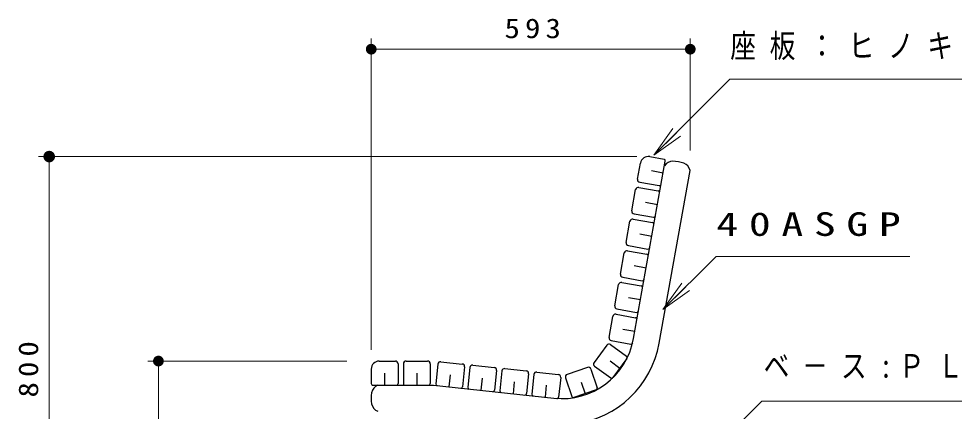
# Model space of a CAD drawing. Units: millimetres on the paper, scale 1:20. Extents: x -365 to 0, y 0 to 257.
# Drawn here: x -144.3 to -57.1, y 121.1 to 157.6 of the extents above; entities that cross this region are included whole.
import ezdxf

# ---------------------------------------------------------------- set-up
doc = ezdxf.new("R2010")
doc.units = ezdxf.units.MM
doc.layers.add('LY_1', color=3, linetype='Continuous', lineweight=25)
doc.styles.add('ＭＳ ゴシック', font='')
doc.styles.get('ＭＳ ゴシック').set_extended_font_data('MS Gothic')

# ---------------------------------------------------------------- blocks, each defined once
blk = doc.blocks.new('filled_dot')
at = {"color": 0, "linetype": 'Continuous', "lineweight": -2, "const_width": 1.25}
blk.add_lwpolyline([(-0.625, 0, 1), (0.625, 0, 1)], format="xyb", close=True, dxfattribs=at)

msp = doc.modelspace()

# ---------------------------------------------------------------- linework, layer by layer
at = {"layer": 'LY_1', "color": 7, "lineweight": 13}
for p, q in [((-111.432, 126.788), (-111.432, 155.799)), ((-81.708, 145.362), (-81.708, 155.799)), ((-111.432, 154.799), (-81.708, 154.799)), ((-85.099, 144.927), (-83.331, 147.402)), ((-85.099, 144.927), (-82.977, 147.048)), ((-82.624, 146.695), (-85.099, 144.927)), ((-86.701, 144.795), (-142.432, 144.795)), ((-141.432, 104.795), (-141.432, 144.795)), ((-84.252, 130.538), (-82.484, 133.013)), ((-84.252, 130.538), (-82.131, 132.659)), ((-81.777, 132.306), (-84.252, 130.538)), ((-113.699, 125.745), (-132.259, 125.745)), ((-131.259, 104.795), (-131.259, 125.745))]:
    msp.add_line(p, q, dxfattribs=at)
at = {"layer": 'LY_1'}
for p, q in [((-85.485, 144.787), (-84.157, 144.549)), ((-87.002, 127.832), (-84.035, 144.375)), ((-86.621, 142.705), (-86.356, 144.182)), ((-85.337, 143.491), (-84.23, 143.292)), ((-84.61, 127.403), (-81.724, 143.499)), ((-86.419, 142.415), (-84.598, 142.088)), ((-87.15, 139.752), (-86.797, 141.721)), ((-86.507, 141.923), (-84.686, 141.596)), ((-85.866, 140.538), (-84.759, 140.339)), ((-86.948, 139.462), (-85.127, 139.136)), ((-87.68, 136.799), (-87.327, 138.768)), ((-87.037, 138.97), (-85.216, 138.643)), ((-86.396, 137.585), (-85.289, 137.387)), ((-87.566, 136.017), (-85.745, 135.691)), ((-87.478, 136.509), (-85.657, 136.183)), ((-88.209, 133.846), (-87.856, 135.815)), ((-86.925, 134.632), (-85.818, 134.434)), ((-88.007, 133.556), (-86.186, 133.23)), ((-88.739, 130.894), (-88.386, 132.862)), ((-88.096, 133.064), (-86.275, 132.738)), ((-87.455, 131.679), (-86.348, 131.481)), ((-89.268, 127.941), (-88.915, 129.909)), ((-88.625, 130.111), (-86.804, 129.785)), ((-88.537, 130.603), (-86.716, 130.277)), ((-87.984, 128.726), (-86.877, 128.528)), ((-89.148, 127.28), (-87.651, 126.193)), ((-89.066, 127.65), (-87.245, 127.324)), ((-89.497, 127.225), (-90.673, 125.607)), ((-110.682, 125.745), (-109.182, 125.745)), ((-108.182, 125.745), (-106.182, 125.745)), ((-104.941, 125.685), (-102.953, 125.47)), ((-89.175, 125.755), (-88.265, 125.093)), ((-87.618, 125.984), (-88.911, 124.204)), ((-111.432, 124.995), (-111.432, 123.645)), ((-108.932, 125.495), (-108.932, 123.645)), ((-108.432, 125.495), (-108.432, 123.645)), ((-105.932, 125.495), (-105.932, 123.645)), ((-105.217, 125.463), (-105.415, 123.624)), ((-102.731, 125.195), (-102.93, 123.355)), ((-102.234, 125.141), (-102.433, 123.302)), ((-101.959, 125.363), (-99.97, 125.148)), ((-99.749, 124.872), (-99.947, 123.033)), ((-99.251, 124.819), (-99.45, 122.979)), ((-98.976, 125.04), (-96.988, 124.826)), ((-95.994, 124.718), (-94.005, 124.503)), ((-91.289, 125.152), (-93.18, 124.501)), ((-90.971, 124.997), (-90.369, 123.248)), ((-90.617, 125.258), (-89.121, 124.17)), ((-110.182, 124.62), (-110.182, 123.495)), ((-107.182, 124.62), (-107.182, 123.495)), ((-104.068, 124.459), (-104.189, 123.34)), ((-101.085, 124.137), (-101.206, 123.018)), ((-98.103, 123.814), (-98.224, 122.696)), ((-96.766, 124.55), (-96.965, 122.711)), ((-96.269, 124.496), (-96.468, 122.657)), ((-93.783, 124.228), (-93.982, 122.389)), ((-93.335, 124.183), (-92.732, 122.434)), ((-111.282, 123.495), (-105.616, 123.495)), ((-105.616, 123.495), (-94.409, 122.284)), ((-95.12, 123.492), (-95.241, 122.374)), ((-90.462, 123.057), (-92.542, 122.341)), ((-91.868, 123.763), (-91.502, 122.699))]:
    msp.add_line(p, q, dxfattribs=at)
at = {"layer": 'LY_1', "color": 7, "lineweight": 13}
for points in [[(-85.099, 144.927), (-78.028, 151.998), (-41.983, 151.998)], [(-84.252, 130.538), (-79.302, 135.488), (-61.271, 135.488)], [(-90.105, 106.951), (-75.055, 122.001), (-17.877, 122.001)]]:
    msp.add_lwpolyline(points, dxfattribs=at)
at = {"layer": 'LY_1'}
for centre, radius, start, end in [((-85.618, 144.049), 0.75, 79.83397, 169.83417), ((-84.183, 144.402), 0.15, 349.8332, 79.83476), ((-83.346, 143.462), 0.9, 89.04866, 148.79418), ((-83.431, 140.863), 3.5, 71.30611, 88.36367), ((-82.608, 143.33), 0.9, 10.87261, 70.62566), ((-86.375, 142.661), 0.25, 169.83468, 259.83395), ((-84.571, 142.236), 0.15, 259.83433, 349.8334), ((-86.551, 141.677), 0.25, 79.83397, 169.83468), ((-84.713, 141.449), 0.15, 349.8332, 79.83476), ((-86.904, 139.708), 0.25, 169.83468, 259.83395), ((-87.081, 138.724), 0.25, 79.83397, 169.83468), ((-85.242, 138.496), 0.15, 349.8332, 79.83476), ((-85.101, 139.283), 0.15, 259.83433, 349.8334), ((-87.61, 135.771), 0.25, 79.83397, 169.83468), ((-87.434, 136.755), 0.25, 169.83468, 259.83395), ((-85.63, 136.33), 0.15, 259.83433, 349.8334), ((-85.772, 135.543), 0.15, 349.8332, 79.83476), ((-87.963, 133.802), 0.25, 169.83468, 259.83395), ((-88.14, 132.818), 0.25, 79.83397, 169.83468), ((-86.301, 132.59), 0.15, 349.8332, 79.83476), ((-86.16, 133.377), 0.15, 259.83433, 349.8334), ((-88.493, 130.849), 0.25, 169.83468, 259.83395), ((-88.669, 129.865), 0.25, 79.83397, 169.83468), ((-86.689, 130.424), 0.15, 259.83433, 349.8334), ((-86.831, 129.637), 0.15, 349.8332, 79.83476), ((-93.68, 129.03), 6.785, 263.83403, 349.834), ((-93.68, 129.03), 9.215, 277.57703, 349.834), ((-89.295, 127.078), 0.25, 53.99992, 144.00017), ((-89.022, 127.897), 0.25, 169.83468, 259.83395), ((-87.219, 127.472), 0.15, 259.83433, 349.8334), ((-110.682, 124.995), 0.75, 89.99998, 179.99996), ((-109.182, 125.495), 0.25, 0, 89.99998), ((-108.182, 125.495), 0.25, 89.99998, 179.99996), ((-106.182, 125.495), 0.25, 0, 89.99998), ((-104.968, 125.436), 0.25, 83.83398, 173.834), ((-90.47, 125.46), 0.25, 143.99999, 234.00012), ((-87.739, 126.072), 0.15, 324.00027, 53.99952), ((-102.98, 125.221), 0.25, 353.83398, 83.83406), ((-101.986, 125.114), 0.25, 83.83398, 173.834), ((-99.997, 124.899), 0.25, 353.83398, 83.83406), ((-99.003, 124.792), 0.25, 83.83398, 173.834), ((-97.015, 124.577), 0.25, 353.83398, 83.83406), ((-96.02, 124.47), 0.25, 83.83398, 173.834), ((-91.207, 124.916), 0.25, 18.99992, 109.00017), ((-94.032, 124.255), 0.25, 353.83398, 83.83406), ((-93.098, 124.264), 0.25, 108.99999, 199.0001), ((-89.032, 124.292), 0.15, 234.00025, 324.00027), ((-111.282, 123.645), 0.15, 179.99998, 270.00003), ((-110.505, 122.655), 0.9, 111.03974, 170.79164), ((-109.082, 123.645), 0.15, 270.00002, 0), ((-108.282, 123.645), 0.15, 179.99998, 270.00003), ((-106.082, 123.645), 0.15, 270.00002, 0), ((-105.266, 123.608), 0.15, 173.83445, 263.83387), ((-103.079, 123.371), 0.15, 263.83418, 353.83446), ((-102.284, 123.285), 0.15, 173.83445, 263.83387), ((-100.096, 123.049), 0.15, 263.83418, 353.83446), ((-99.301, 122.963), 0.15, 173.83445, 263.83387), ((-90.51, 123.199), 0.15, 289.00027, 18.99952), ((-107.932, 122.28), 3.5, 171.47209, 188.52965), ((-97.114, 122.727), 0.15, 263.83418, 353.83446), ((-96.318, 122.641), 0.15, 173.83445, 263.83387), ((-94.131, 122.405), 0.15, 263.83418, 353.83446), ((-92.591, 122.483), 0.15, 199.00024, 289.00027), ((-110.505, 121.905), 0.9, 189.21466, 248.96045)]:
    msp.add_arc(centre, radius, start, end, dxfattribs=at)

# ---------------------------------------------------------------- block references
at = {"layer": 'LY_1', "color": 7, "lineweight": 13, "xscale": 0.4, "yscale": 0.4}
msp.add_blockref('filled_dot', (-111.432, 154.799), dxfattribs=at)
at = {"layer": 'LY_1', "color": 7, "lineweight": 13}
for p, xscale, yscale, rotation in [((-81.708, 154.799), 0.4, 0.4, 180), ((-141.432, 144.795), 0.431, 0.431, 270), ((-131.259, 125.745), 0.4, 0.4, 270)]:
    msp.add_blockref('filled_dot', p, dxfattribs=dict(at, xscale=xscale, yscale=yscale, rotation=rotation))

# ---------------------------------------------------------------- texts
at = {"layer": 'LY_1', "color": 7, "style": 'ＭＳ ゴシック'}
for s, insert, char_height, attachment_point in [('\\T1.33;\\W1.15;593', (-96.153, 155.799), 1.833, 8), ('\\T1.53;\\W0.8;座板：ヒノキ\u300050×45', (-77.983, 154.998), 2.199, 4), ('\\T1.5;\\W1.35;40ASGP', (-79.271, 138.488), 2.199, 4), ('\\T1.5;\\W0.8;ベ－ス:ＰＬ－4.5\u3000(プレス成形品)', (-74.877, 125.001), 2.199, 4)]:
    msp.add_mtext(s, dxfattribs=dict(at, insert=insert, char_height=char_height, attachment_point=attachment_point))
at = {"layer": 'LY_1', "color": 7, "insert": (-142.432, 125.211), "char_height": 1.833, "attachment_point": 8, "rotation": 90, "style": 'ＭＳ ゴシック'}
msp.add_mtext('\\T1.33;\\W1.15;800', dxfattribs=at)

doc.saveas('drawing.dxf')
